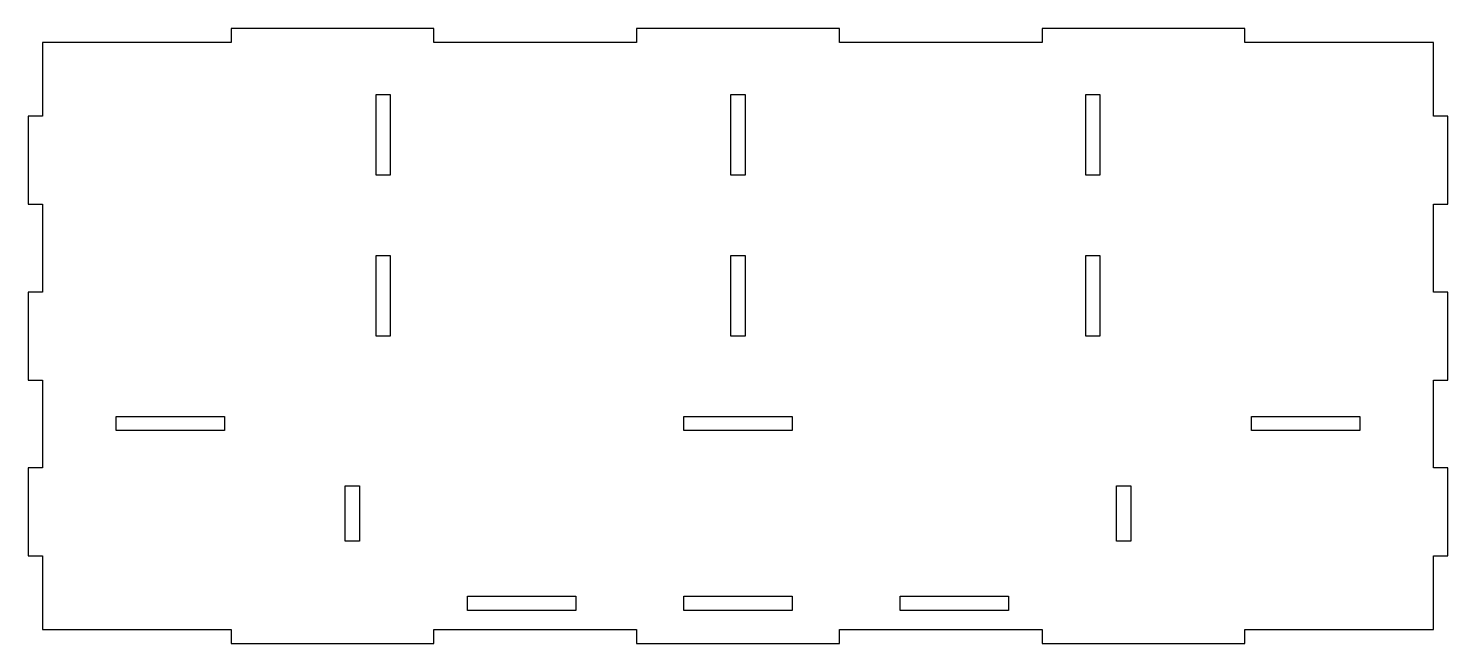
# Model space of a CAD drawing. Header units: inches. Extents: x -5.9 to 5.9, y 0 to 5.1.
import ezdxf

# ---------------------------------------------------------------- set-up
doc = ezdxf.new("R2010")
doc.units = ezdxf.units.IN
doc.header["$MEASUREMENT"] = 0

msp = doc.modelspace()

# ---------------------------------------------------------------- linework, layer by layer
for points in [[(-5.787, 5), (-5.787, 4.387), (-5.906, 4.387), (-5.906, 3.656), (-5.787, 3.656), (-5.787, 2.925), (-5.906, 2.925), (-5.906, 2.193), (-5.787, 2.193), (-5.787, 1.462), (-5.906, 1.462), (-5.906, 0.731), (-5.787, 0.731), (-5.787, 0.118), (-4.218, 0.118), (-4.218, 0), (-2.531, 0), (-2.531, 0.118), (-0.844, 0.118), (-0.844, 0), (0.844, 0), (0.844, 0.118), (2.531, 0.118), (2.531, 0), (4.218, 0), (4.218, 0.118), (5.787, 0.118), (5.787, 0.731), (5.906, 0.731), (5.906, 1.462), (5.787, 1.462), (5.787, 2.193), (5.906, 2.193), (5.906, 2.925), (5.787, 2.925), (5.787, 3.656), (5.906, 3.656), (5.906, 4.387), (5.787, 4.387), (5.787, 5), (4.218, 5), (4.218, 5.118), (2.531, 5.118), (2.531, 5), (0.844, 5), (0.844, 5.118), (-0.844, 5.118), (-0.844, 5), (-2.531, 5), (-2.531, 5.118), (-4.218, 5.118), (-4.218, 5)], [(-3.012, 4.567), (-2.894, 4.567), (-2.894, 3.898), (-3.012, 3.898)], [(-0.059, 3.898), (-0.059, 4.567), (0.059, 4.567), (0.059, 3.898)], [(2.894, 3.898), (2.894, 4.567), (3.012, 4.567), (3.012, 3.898)], [(-3.012, 3.228), (-2.894, 3.228), (-2.894, 2.559), (-3.012, 2.559)], [(0.059, 2.559), (-0.059, 2.559), (-0.059, 3.228), (0.059, 3.228)], [(3.012, 2.559), (2.894, 2.559), (2.894, 3.228), (3.012, 3.228)], [(-5.174, 1.89), (-4.274, 1.89), (-4.274, 1.772), (-5.174, 1.772)], [(0.45, 1.89), (0.45, 1.772), (-0.45, 1.772), (-0.45, 1.89)], [(5.174, 1.772), (4.274, 1.772), (4.274, 1.89), (5.174, 1.89)], [(-3.15, 0.853), (-3.268, 0.853), (-3.268, 1.312), (-3.15, 1.312)], [(3.15, 1.312), (3.268, 1.312), (3.268, 0.853), (3.15, 0.853)], [(-1.35, 0.394), (-1.35, 0.276), (-2.25, 0.276), (-2.25, 0.394)], [(-0.45, 0.276), (-0.45, 0.394), (0.45, 0.394), (0.45, 0.276)], [(2.25, 0.394), (2.25, 0.276), (1.35, 0.276), (1.35, 0.394)]]:
    msp.add_lwpolyline(points, close=True)

doc.saveas('drawing.dxf')
